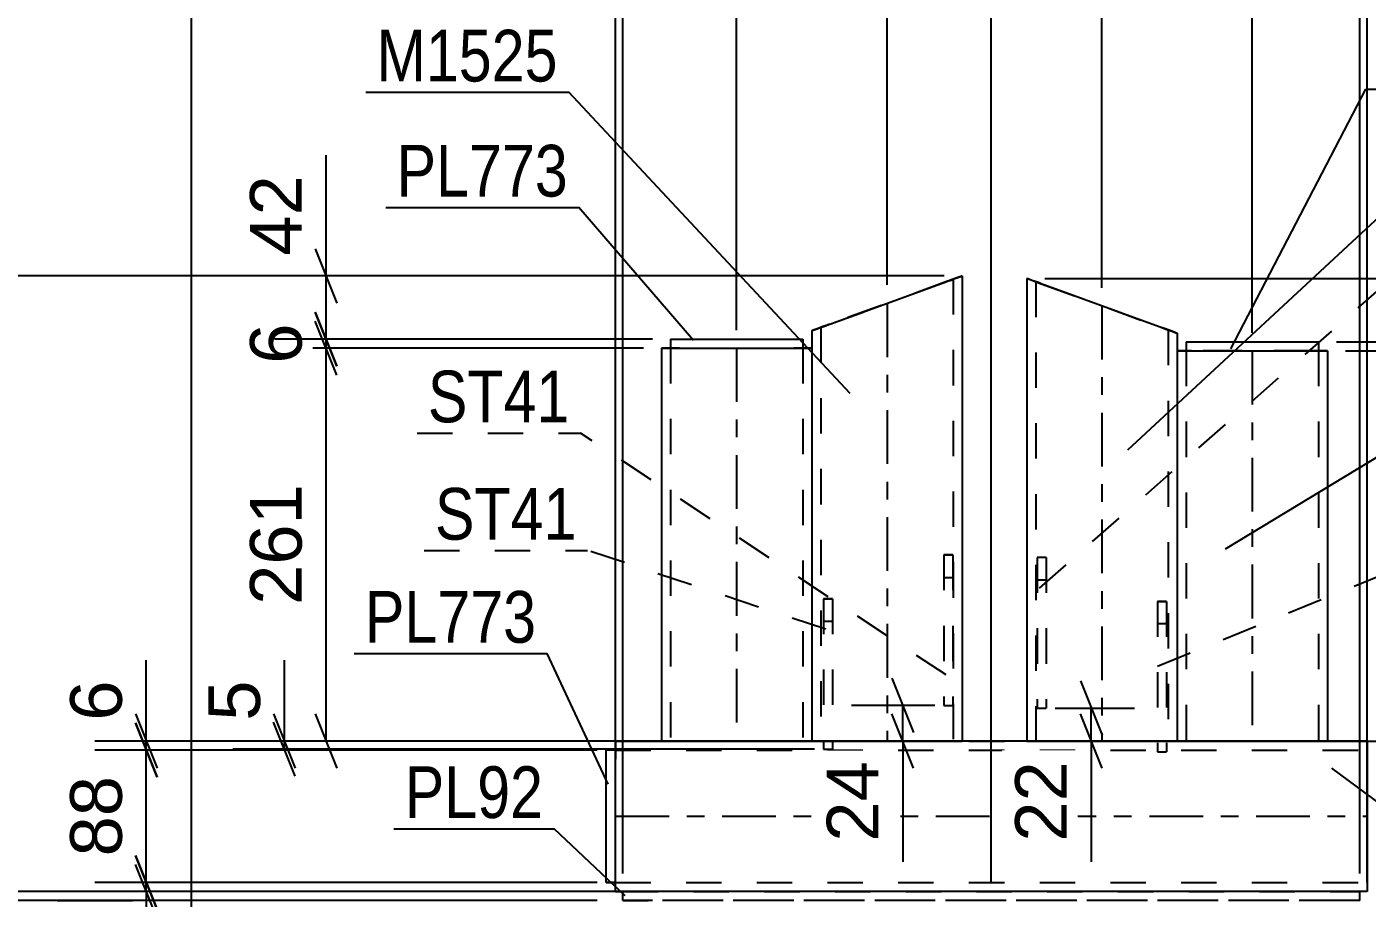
# Model space of a CAD drawing. Header units: millimetres. Extents: x -130 to 464, y -169 to 251.
# Drawn here: x 143.8 to 218.1, y 156.2 to 204.5 of the extents above; entities that cross this region are included whole.
import ezdxf

# ---------------------------------------------------------------- set-up
doc = ezdxf.new("R2010")
doc.units = ezdxf.units.MM
doc.linetypes.add('DXK_LINE_DOT2', pattern=[3.9198, 1.9599, -1.9599])
doc.linetypes.add('DXK_LINE_DOT3', pattern=[5.9187, 2.979, -0.9799, 0.9799, -0.9799])
doc.styles.add('Arial', font='ARIAL.TTF', dxfattribs={"height": 0.2})
doc.styles.add('Arial Narrow', font='ARIALN.TTF', dxfattribs={"height": 0.2})

# ---------------------------------------------------------------- blocks, each defined once
blk = doc.blocks.new('Part-284859513-1983 - 1774')
at = {"color": 7, "linetype": 'DXK_LINE_DOT2'}
for p, q in [((206.974, 172.665), (206.474, 172.665)), ((206.474, 172.665), (206.474, 172.664)), ((206.474, 172.665), (206.474, 164.332)), ((206.474, 172.664), (206.974, 172.664)), ((206.974, 172.664), (206.974, 172.665)), ((206.974, 172.665), (206.974, 164.332)), ((206.974, 171.415), (206.474, 171.415)), ((206.474, 164.332), (206.974, 164.332))]:
    blk.add_line(p, q, dxfattribs=at)
blk = doc.blocks.new('Part-284859513-2030 - 1774')
at = {"color": 2, "linetype": 'Continuous'}
for p, q in [((199.224, 190.552), (199.224, 164.93)), ((199.224, 190.552), (199.3, 190.525)), ((199.3, 190.525), (199.517, 190.446)), ((199.517, 190.446), (199.841, 190.328)), ((199.841, 190.328), (200.224, 190.188)), ((200.224, 190.188), (206.557, 187.881)), ((206.557, 187.881), (206.94, 187.741)), ((206.94, 187.741), (207.264, 187.623)), ((207.264, 187.623), (207.481, 187.544)), ((207.481, 187.544), (207.557, 187.516)), ((207.557, 187.516), (207.557, 164.93)), ((199.3, 164.93), (199.224, 164.93)), ((199.517, 164.93), (199.3, 164.93)), ((199.841, 164.93), (199.517, 164.93)), ((200.224, 164.93), (199.841, 164.93)), ((200.224, 164.93), (206.557, 164.93)), ((206.94, 164.93), (206.557, 164.93)), ((207.264, 164.93), (206.94, 164.93)), ((207.481, 164.93), (207.264, 164.93)), ((207.557, 164.93), (207.481, 164.93))]:
    blk.add_line(p, q, dxfattribs=at)
at = {"color": 7, "linetype": 'DXK_LINE_DOT2'}
for p, q in [((199.224, 190.551), (199.224, 190.552)), ((199.3, 190.523), (199.224, 190.551)), ((199.517, 190.444), (199.3, 190.523)), ((199.762, 190.355), (199.517, 190.444)), ((199.724, 190.369), (199.724, 190.37)), ((199.724, 190.37), (199.724, 164.929)), ((199.762, 190.356), (199.724, 190.37)), ((199.724, 190.369), (199.762, 190.355)), ((199.87, 190.317), (199.762, 190.356)), ((199.762, 190.355), (199.87, 190.316)), ((200.032, 190.256), (199.762, 190.355)), ((200.032, 190.258), (199.87, 190.317)), ((199.87, 190.316), (200.032, 190.257)), ((200.032, 190.258), (206.748, 187.811)), ((200.032, 190.257), (206.748, 187.81)), ((200.032, 190.256), (206.557, 187.879)), ((206.911, 187.751), (206.557, 187.879)), ((206.748, 187.811), (206.911, 187.752)), ((206.748, 187.81), (206.94, 187.74)), ((206.911, 187.752), (206.94, 187.741)), ((207.264, 187.622), (206.911, 187.751)), ((206.94, 187.741), (207.019, 187.712)), ((206.94, 187.74), (207.019, 187.711)), ((207.019, 187.712), (207.057, 187.698)), ((207.019, 187.711), (207.057, 187.697)), ((207.057, 187.697), (207.057, 187.698)), ((207.057, 187.698), (207.057, 164.929)), ((207.481, 187.543), (207.264, 187.622)), ((207.557, 187.515), (207.481, 187.543)), ((207.557, 187.515), (207.557, 187.516)), ((199.224, 164.93), (199.224, 164.929)), ((199.224, 164.929), (199.224, 164.93)), ((199.224, 164.929), (199.3, 164.929)), ((199.3, 164.929), (199.517, 164.929)), ((199.517, 164.929), (199.841, 164.929)), ((199.724, 164.93), (199.762, 164.93)), ((199.762, 164.929), (199.724, 164.929)), ((199.762, 164.93), (199.87, 164.93)), ((199.87, 164.929), (199.762, 164.929)), ((199.841, 164.929), (200.032, 164.929)), ((199.87, 164.93), (200.032, 164.93)), ((200.032, 164.929), (199.87, 164.929)), ((206.748, 164.93), (200.032, 164.93)), ((206.557, 164.929), (200.032, 164.929)), ((206.748, 164.929), (200.032, 164.929)), ((206.557, 164.929), (206.94, 164.929)), ((206.748, 164.93), (206.94, 164.93)), ((206.911, 164.929), (206.748, 164.929)), ((207.019, 164.929), (206.911, 164.929)), ((206.94, 164.93), (207.019, 164.93)), ((206.94, 164.929), (207.264, 164.929)), ((207.019, 164.93), (207.057, 164.93)), ((207.057, 164.929), (207.019, 164.929)), ((207.264, 164.929), (207.481, 164.929)), ((207.481, 164.929), (207.557, 164.929)), ((207.557, 164.93), (207.557, 164.929)), ((207.557, 164.929), (207.557, 164.93))]:
    blk.add_line(p, q, dxfattribs=at)
at = {"color": 7, "linetype": 'DXK_LINE_DOT3'}
blk.add_line((203.39, 189.034), (203.39, 164.929), dxfattribs=at)
blk = doc.blocks.new('Part-284859513-1938 - 1774')
at = {"color": 2, "linetype": 'Continuous'}
for p, q in [((207.557, 186.54), (207.557, 164.93)), ((207.557, 186.54), (207.633, 186.54)), ((207.633, 186.54), (207.85, 186.54)), ((207.85, 186.54), (208.174, 186.54)), ((208.174, 186.54), (208.557, 186.54)), ((208.557, 186.54), (214.89, 186.54)), ((214.89, 186.54), (215.273, 186.54)), ((215.273, 186.54), (215.597, 186.54)), ((215.597, 186.54), (215.814, 186.54)), ((215.814, 186.54), (215.89, 186.54)), ((215.89, 186.54), (215.89, 164.93)), ((207.633, 164.93), (207.557, 164.93)), ((207.85, 164.93), (207.633, 164.93)), ((208.174, 164.93), (207.85, 164.93)), ((208.557, 164.93), (208.174, 164.93)), ((208.557, 164.93), (214.89, 164.93)), ((215.273, 164.93), (214.89, 164.93)), ((215.597, 164.93), (215.273, 164.93)), ((215.814, 164.93), (215.597, 164.93)), ((215.89, 164.93), (215.814, 164.93))]:
    blk.add_line(p, q, dxfattribs=at)
at = {"color": 7, "linetype": 'DXK_LINE_DOT2'}
for p, q in [((207.557, 186.539), (207.557, 186.54)), ((207.633, 186.539), (207.557, 186.539)), ((207.85, 186.539), (207.633, 186.539)), ((208.095, 186.538), (207.85, 186.539)), ((208.057, 186.539), (208.057, 186.54)), ((208.057, 186.54), (208.057, 164.929)), ((208.095, 186.54), (208.057, 186.54)), ((208.057, 186.539), (208.095, 186.539)), ((208.203, 186.54), (208.095, 186.54)), ((208.095, 186.539), (208.203, 186.539)), ((208.366, 186.538), (208.095, 186.538)), ((208.366, 186.54), (208.203, 186.54)), ((208.203, 186.539), (208.366, 186.539)), ((215.082, 186.54), (208.366, 186.54)), ((215.082, 186.539), (208.366, 186.539)), ((214.89, 186.538), (208.366, 186.538)), ((215.244, 186.538), (214.89, 186.538)), ((215.244, 186.54), (215.082, 186.54)), ((215.082, 186.539), (215.273, 186.539)), ((215.352, 186.54), (215.244, 186.54)), ((215.597, 186.539), (215.244, 186.538)), ((215.273, 186.539), (215.352, 186.539)), ((215.39, 186.54), (215.352, 186.54)), ((215.352, 186.539), (215.39, 186.539)), ((215.39, 186.539), (215.39, 186.54)), ((215.39, 186.54), (215.39, 164.929)), ((215.814, 186.539), (215.597, 186.539)), ((215.89, 186.539), (215.814, 186.539)), ((215.89, 186.539), (215.89, 186.54)), ((207.557, 164.93), (207.557, 164.929)), ((207.557, 164.929), (207.557, 164.93)), ((207.557, 164.929), (207.633, 164.929)), ((207.633, 164.929), (207.85, 164.929)), ((207.85, 164.929), (208.174, 164.929)), ((208.057, 164.93), (208.095, 164.93)), ((208.095, 164.929), (208.057, 164.929)), ((208.095, 164.93), (208.203, 164.93)), ((208.203, 164.929), (208.095, 164.929)), ((208.174, 164.929), (208.366, 164.929)), ((208.203, 164.93), (208.366, 164.93)), ((208.366, 164.929), (208.203, 164.929)), ((215.082, 164.93), (208.366, 164.93)), ((214.89, 164.929), (208.366, 164.929)), ((215.082, 164.929), (208.366, 164.929)), ((214.89, 164.929), (215.273, 164.929)), ((215.082, 164.93), (215.273, 164.93)), ((215.244, 164.929), (215.082, 164.929)), ((215.352, 164.929), (215.244, 164.929)), ((215.273, 164.93), (215.352, 164.93)), ((215.273, 164.929), (215.597, 164.929)), ((215.352, 164.93), (215.39, 164.93)), ((215.39, 164.929), (215.352, 164.929)), ((215.597, 164.929), (215.814, 164.929)), ((215.814, 164.929), (215.89, 164.929)), ((215.89, 164.93), (215.89, 164.929)), ((215.89, 164.929), (215.89, 164.93))]:
    blk.add_line(p, q, dxfattribs=at)
at = {"color": 7, "linetype": 'DXK_LINE_DOT3'}
blk.add_line((211.724, 186.539), (211.724, 164.929), dxfattribs=at)
blk = doc.blocks.new('Part-284859513-1885 - 1774')
at = {"color": 2, "linetype": 'Continuous'}
for p, q in [((217.678, 156.599), (176.845, 156.599)), ((176.845, 156.099), (176.845, 156.599)), ((176.845, 156.099), (178.242, 156.099)), ((217.678, 156.099), (216.281, 156.099)), ((217.678, 156.099), (217.678, 156.599))]:
    blk.add_line(p, q, dxfattribs=at)
at = {"color": 7, "linetype": 'DXK_LINE_DOT2'}
for p, q in [((176.845, 156.592), (217.678, 156.592)), ((176.845, 156.092), (176.845, 156.099)), ((176.845, 156.092), (176.845, 156.099)), ((217.678, 156.092), (176.845, 156.092)), ((216.281, 156.099), (178.242, 156.099)), ((217.678, 156.092), (217.678, 156.099)), ((217.678, 156.099), (217.678, 156.092))]:
    blk.add_line(p, q, dxfattribs=at)
blk = doc.blocks.new('Part-284859513-1973 - 1774')
at = {"color": 2, "linetype": 'Continuous'}
for p, q in [((176.428, 164.93), (176.428, 163.93)), ((176.428, 164.93), (178.984, 164.93)), ((199.224, 164.93), (195.651, 164.93)), ((218.095, 164.93), (215.89, 164.93)), ((218.095, 164.93), (218.095, 164.854)), ((218.095, 164.854), (218.095, 156.597)), ((176.428, 156.673), (176.428, 163.93)), ((176.428, 156.597), (176.428, 156.673)), ((176.428, 156.597), (176.845, 156.597)), ((176.428, 156.595), (176.845, 156.595)), ((218.095, 156.597), (217.678, 156.597)), ((218.095, 156.595), (217.678, 156.595))]:
    blk.add_line(p, q, dxfattribs=at)
at = {"color": 7, "linetype": 'DXK_LINE_DOT2'}
for p, q in [((176.428, 164.929), (176.428, 164.93)), ((176.428, 164.929), (218.095, 164.929)), ((178.984, 164.93), (195.651, 164.93)), ((215.89, 164.93), (199.224, 164.93)), ((218.095, 164.929), (218.095, 164.93)), ((176.428, 164.429), (176.428, 164.43)), ((176.428, 164.43), (218.095, 164.43)), ((176.428, 164.43), (176.428, 164.392)), ((176.428, 164.429), (218.095, 164.429)), ((176.428, 164.392), (176.428, 164.121)), ((218.095, 164.429), (218.095, 164.43)), ((218.095, 164.391), (218.095, 164.429)), ((176.428, 157.595), (176.428, 157.597)), ((176.428, 157.597), (176.428, 157.597)), ((176.428, 157.597), (176.428, 157.595)), ((218.095, 157.597), (218.095, 157.595)), ((218.095, 157.597), (218.095, 157.597)), ((218.095, 157.597), (218.095, 157.595)), ((176.428, 157.095), (176.428, 157.097)), ((176.428, 157.097), (218.095, 157.097)), ((176.428, 157.095), (218.095, 157.095)), ((218.095, 157.095), (218.095, 157.097)), ((176.428, 156.595), (176.428, 156.597)), ((176.428, 156.597), (176.428, 156.595)), ((217.678, 156.597), (176.845, 156.597)), ((217.678, 156.595), (176.845, 156.595)), ((218.095, 156.595), (218.095, 156.597)), ((218.095, 156.597), (218.095, 156.595))]:
    blk.add_line(p, q, dxfattribs=at)
at = {"color": 7, "linetype": 'DXK_LINE_DOT3'}
blk.add_line((176.428, 160.763), (218.095, 160.763), dxfattribs=at)
blk = doc.blocks.new('Part-284859513-1974 - 1774')
at = {"color": 7, "linetype": 'DXK_LINE_DOT2'}
for p, q in [((188.467, 172.81), (187.967, 172.81)), ((187.967, 172.81), (187.967, 172.809)), ((187.967, 172.81), (187.967, 164.477)), ((187.967, 172.809), (188.467, 172.809)), ((188.467, 172.809), (188.467, 172.81)), ((188.467, 172.81), (188.467, 164.477)), ((187.967, 171.56), (188.467, 171.56)), ((187.967, 164.477), (188.467, 164.477))]:
    blk.add_line(p, q, dxfattribs=at)
blk = doc.blocks.new('Part-284859513-1993 - 1774')
at = {"color": 2, "linetype": 'Continuous'}
for p, q in [((208.057, 187.04), (208.057, 186.54)), ((208.057, 187.04), (215.39, 187.04)), ((215.39, 187.04), (215.39, 186.54))]:
    blk.add_line(p, q, dxfattribs=at)
at = {"color": 7, "linetype": 'DXK_LINE_DOT2'}
for p, q in [((208.057, 187.039), (215.39, 187.039)), ((208.057, 186.54), (208.057, 186.539)), ((208.057, 186.539), (208.057, 186.54)), ((208.057, 186.54), (215.39, 186.54)), ((208.057, 186.539), (215.39, 186.539)), ((215.39, 186.539), (215.39, 186.54)), ((215.39, 186.54), (215.39, 186.539))]:
    blk.add_line(p, q, dxfattribs=at)
blk = doc.blocks.new('Part-284859513-1994 - 1774')
at = {"color": 2, "linetype": 'Continuous'}
for p, q in [((178.984, 186.689), (179.06, 186.69)), ((178.984, 186.689), (178.984, 164.93)), ((179.06, 186.69), (179.277, 186.69)), ((179.277, 186.69), (179.602, 186.69)), ((179.602, 186.69), (179.984, 186.69)), ((179.984, 186.69), (186.318, 186.69)), ((186.318, 186.69), (186.7, 186.69)), ((186.7, 186.69), (187.025, 186.69)), ((187.025, 186.69), (187.242, 186.69)), ((187.242, 186.69), (187.318, 186.689)), ((187.318, 186.689), (187.318, 164.93)), ((179.06, 164.93), (178.984, 164.93)), ((179.277, 164.93), (179.06, 164.93)), ((179.602, 164.93), (179.277, 164.93)), ((179.984, 164.93), (179.602, 164.93)), ((179.984, 164.93), (186.318, 164.93)), ((186.7, 164.93), (186.318, 164.93)), ((187.025, 164.93), (186.7, 164.93)), ((187.242, 164.93), (187.025, 164.93)), ((187.318, 164.93), (187.242, 164.93))]:
    blk.add_line(p, q, dxfattribs=at)
at = {"color": 7, "linetype": 'DXK_LINE_DOT2'}
for p, q in [((178.984, 186.688), (178.984, 186.689)), ((179.06, 186.688), (178.984, 186.688)), ((179.277, 186.688), (179.06, 186.688)), ((179.522, 186.688), (179.277, 186.688)), ((179.522, 186.69), (179.484, 186.689)), ((179.484, 186.688), (179.484, 186.689)), ((179.484, 186.689), (179.484, 164.929)), ((179.484, 186.688), (179.522, 186.688)), ((179.631, 186.69), (179.522, 186.69)), ((179.522, 186.688), (179.602, 186.688)), ((179.984, 186.688), (179.522, 186.688)), ((179.602, 186.688), (179.631, 186.688)), ((179.793, 186.69), (179.631, 186.69)), ((179.631, 186.688), (179.793, 186.688)), ((179.793, 186.69), (186.509, 186.69)), ((179.793, 186.688), (186.509, 186.688)), ((179.984, 186.688), (186.318, 186.688)), ((186.7, 186.688), (186.318, 186.688)), ((186.671, 186.69), (186.509, 186.69)), ((186.509, 186.688), (186.7, 186.688)), ((186.78, 186.69), (186.671, 186.69)), ((186.7, 186.688), (186.78, 186.688)), ((187.025, 186.688), (186.7, 186.688)), ((186.818, 186.689), (186.78, 186.69)), ((186.78, 186.688), (186.818, 186.688)), ((186.818, 186.688), (186.818, 186.689)), ((186.818, 186.689), (186.818, 164.929)), ((187.242, 186.688), (187.025, 186.688)), ((187.318, 186.688), (187.242, 186.688)), ((187.318, 186.688), (187.318, 186.689)), ((178.984, 164.93), (178.984, 164.929)), ((178.984, 164.929), (178.984, 164.93)), ((178.984, 164.929), (179.06, 164.929)), ((179.06, 164.929), (179.277, 164.929)), ((179.277, 164.929), (179.602, 164.929)), ((179.484, 164.93), (179.522, 164.93)), ((179.522, 164.929), (179.484, 164.929)), ((179.522, 164.93), (179.602, 164.93)), ((179.631, 164.929), (179.522, 164.929)), ((179.602, 164.93), (179.631, 164.93)), ((179.602, 164.929), (179.793, 164.929)), ((179.631, 164.93), (179.793, 164.93)), ((179.793, 164.929), (179.631, 164.929)), ((179.793, 164.93), (186.509, 164.93)), ((179.793, 164.929), (186.318, 164.929)), ((179.793, 164.929), (186.509, 164.929)), ((186.318, 164.929), (186.7, 164.929)), ((186.509, 164.93), (186.7, 164.93)), ((186.671, 164.929), (186.509, 164.929)), ((186.78, 164.929), (186.671, 164.929)), ((186.7, 164.93), (186.78, 164.93)), ((186.7, 164.929), (187.025, 164.929)), ((186.78, 164.93), (186.818, 164.93)), ((186.818, 164.929), (186.78, 164.929)), ((187.025, 164.929), (187.242, 164.929)), ((187.242, 164.929), (187.318, 164.929)), ((187.318, 164.93), (187.318, 164.929)), ((187.318, 164.929), (187.318, 164.93))]:
    blk.add_line(p, q, dxfattribs=at)
at = {"color": 7, "linetype": 'DXK_LINE_DOT3'}
blk.add_line((183.151, 186.689), (183.151, 164.929), dxfattribs=at)
blk = doc.blocks.new('Part-284859513-2009 - 1774')
at = {"color": 7, "linetype": 'DXK_LINE_DOT2'}
for p, q in [((194.842, 190.395), (188.126, 187.951)), ((194.842, 190.394), (188.126, 187.95)), ((188.318, 188.019), (194.651, 190.324)), ((195.005, 190.453), (194.651, 190.324)), ((194.842, 190.394), (195.034, 190.464)), ((194.842, 190.395), (195.005, 190.454)), ((195.358, 190.582), (195.005, 190.453)), ((195.005, 190.454), (195.034, 190.465)), ((195.034, 190.465), (195.113, 190.494)), ((195.034, 190.464), (195.113, 190.492)), ((195.113, 190.494), (195.151, 190.508)), ((195.113, 190.492), (195.151, 190.506)), ((195.151, 190.506), (195.151, 190.508)), ((195.151, 190.508), (195.151, 164.929)), ((195.575, 190.661), (195.358, 190.582)), ((195.651, 190.688), (195.575, 190.661)), ((195.651, 190.688), (195.651, 190.69)), ((188.318, 188.019), (187.856, 187.851)), ((188.126, 187.951), (187.935, 187.881)), ((187.964, 187.891), (188.126, 187.95)), ((187.394, 187.683), (187.318, 187.655)), ((187.318, 187.655), (187.318, 187.656)), ((187.611, 187.762), (187.394, 187.683)), ((187.856, 187.851), (187.611, 187.762)), ((187.856, 187.852), (187.818, 187.838)), ((187.818, 187.837), (187.856, 187.851)), ((187.818, 187.837), (187.818, 187.838)), ((187.818, 187.838), (187.818, 164.929)), ((187.856, 187.851), (187.964, 187.891)), ((187.935, 187.881), (187.856, 187.852)), ((187.318, 164.93), (187.318, 164.929)), ((187.318, 164.929), (187.318, 164.93)), ((187.318, 164.929), (187.394, 164.929)), ((187.394, 164.929), (187.611, 164.929)), ((187.611, 164.929), (187.935, 164.929)), ((187.818, 164.93), (187.856, 164.93)), ((187.856, 164.929), (187.818, 164.929)), ((187.856, 164.93), (187.935, 164.93)), ((187.964, 164.929), (187.856, 164.929)), ((187.935, 164.93), (187.964, 164.93)), ((187.935, 164.929), (188.126, 164.929)), ((187.964, 164.93), (188.126, 164.93)), ((188.126, 164.929), (187.964, 164.929)), ((188.126, 164.93), (194.842, 164.93)), ((188.126, 164.929), (194.651, 164.929)), ((188.126, 164.929), (194.842, 164.929)), ((194.651, 164.929), (195.034, 164.929)), ((194.842, 164.93), (195.034, 164.93)), ((195.005, 164.929), (194.842, 164.929)), ((195.113, 164.929), (195.005, 164.929)), ((195.034, 164.93), (195.113, 164.93)), ((195.034, 164.929), (195.358, 164.929)), ((195.113, 164.93), (195.151, 164.93)), ((195.151, 164.929), (195.113, 164.929)), ((195.358, 164.929), (195.575, 164.929)), ((195.575, 164.929), (195.651, 164.929)), ((195.651, 164.93), (195.651, 164.929)), ((195.651, 164.929), (195.651, 164.93))]:
    blk.add_line(p, q, dxfattribs=at)
at = {"color": 2, "linetype": 'Continuous'}
for p, q in [((188.318, 188.021), (194.651, 190.326)), ((194.651, 190.326), (195.034, 190.465)), ((195.034, 190.465), (195.358, 190.583)), ((195.358, 190.583), (195.575, 190.662)), ((195.575, 190.662), (195.651, 190.69)), ((195.651, 190.69), (195.651, 164.93)), ((187.935, 187.881), (188.318, 188.021)), ((187.318, 187.656), (187.394, 187.684)), ((187.318, 187.656), (187.318, 164.93)), ((187.394, 187.684), (187.611, 187.763)), ((187.611, 187.763), (187.935, 187.881)), ((187.394, 164.93), (187.318, 164.93)), ((187.611, 164.93), (187.394, 164.93)), ((187.935, 164.93), (187.611, 164.93)), ((188.318, 164.93), (187.935, 164.93)), ((188.318, 164.93), (194.651, 164.93)), ((195.034, 164.93), (194.651, 164.93)), ((195.358, 164.93), (195.034, 164.93)), ((195.575, 164.93), (195.358, 164.93)), ((195.651, 164.93), (195.575, 164.93))]:
    blk.add_line(p, q, dxfattribs=at)
at = {"color": 7, "linetype": 'DXK_LINE_DOT3'}
blk.add_line((191.484, 189.172), (191.484, 164.929), dxfattribs=at)
blk = doc.blocks.new('Part-284859513-1982 - 1774')
at = {"color": 7, "linetype": 'DXK_LINE_DOT2'}
for p, q in [((200.307, 175.091), (199.807, 175.091)), ((199.807, 175.091), (199.807, 175.09)), ((199.807, 175.091), (199.807, 166.758)), ((200.307, 175.09), (199.807, 175.09)), ((200.307, 175.09), (200.307, 175.091)), ((200.307, 175.091), (200.307, 166.758)), ((200.307, 173.842), (199.807, 173.842)), ((199.807, 166.758), (200.307, 166.758))]:
    blk.add_line(p, q, dxfattribs=at)
blk = doc.blocks.new('Part-284859513-1953 - 1774')
at = {"color": 2, "linetype": 'Continuous'}
for p, q in [((176.428, 164.43), (175.928, 164.43)), ((175.928, 157.097), (175.928, 164.43)), ((176.428, 157.097), (175.928, 157.097)), ((175.928, 157.095), (176.428, 157.095))]:
    blk.add_line(p, q, dxfattribs=at)
at = {"color": 7, "linetype": 'DXK_LINE_DOT2'}
for p, q in [((176.428, 164.429), (175.928, 164.429)), ((176.428, 157.095), (176.428, 164.43)), ((175.928, 157.097), (175.928, 157.095)), ((175.928, 157.095), (175.928, 157.097)), ((176.428, 157.095), (176.428, 157.097))]:
    blk.add_line(p, q, dxfattribs=at)
blk = doc.blocks.new('Part-284859513-1975 - 1774')
at = {"color": 7, "linetype": 'DXK_LINE_DOT2'}
for p, q in [((195.133, 175.236), (194.633, 175.236)), ((194.633, 175.236), (194.633, 175.235)), ((194.633, 175.236), (194.633, 166.904)), ((194.633, 175.235), (195.133, 175.235)), ((195.133, 175.235), (195.133, 175.236)), ((195.133, 175.236), (195.133, 166.904)), ((194.633, 173.987), (195.133, 173.987)), ((194.633, 166.904), (195.133, 166.904))]:
    blk.add_line(p, q, dxfattribs=at)
blk = doc.blocks.new('Part-284859513-1988 - 1774')
at = {"color": 2, "linetype": 'Continuous'}
for p, q in [((179.484, 187.19), (179.484, 186.69)), ((179.484, 187.19), (186.818, 187.19)), ((186.818, 187.19), (186.818, 186.69))]:
    blk.add_line(p, q, dxfattribs=at)
at = {"color": 7, "linetype": 'DXK_LINE_DOT2'}
for p, q in [((179.484, 187.188), (186.818, 187.188)), ((179.484, 186.69), (179.484, 186.688)), ((179.484, 186.688), (179.484, 186.69)), ((179.484, 186.69), (186.818, 186.69)), ((179.484, 186.688), (186.818, 186.688)), ((186.818, 186.688), (186.818, 186.69)), ((186.818, 186.69), (186.818, 186.688))]:
    blk.add_line(p, q, dxfattribs=at)
blk = doc.blocks.new('StraightDimension-284859513-2216 - 1774')
at = {"color": 7, "linetype": 'Continuous'}
for p, q in [((191.759, 168.404), (192.959, 165.404)), ((194.133, 166.904), (189.509, 166.904)), ((192.959, 163.429), (191.759, 166.429)), ((192.359, 164.929), (192.359, 166.904)), ((194.651, 164.929), (189.509, 164.929)), ((192.359, 164.929), (192.359, 158.231)), ((192.359, 164.929), (192.359, 158.231))]:
    blk.add_line(p, q, dxfattribs=at)
at = {"color": 0}
blk.add_wipeout([(191.609, 164.404), (187.409, 164.403), (187.409, 158.756), (191.609, 158.756)], dxfattribs=at)
at = {"color": 3, "style": 'Arial'}
blk.add_text('24', height=2.8652, rotation=90.00021, dxfattribs=at).set_placement((191.009, 159.356))
blk = doc.blocks.new('StraightDimension-284859513-2527 - 1774')
at = {"color": 7, "linetype": 'Continuous'}
for p, q in [((176.845, 157.599), (176.845, 222.44)), ((217.678, 157.599), (217.678, 222.44)), ((178.345, 220.19), (175.345, 218.99)), ((216.178, 218.99), (219.178, 220.19)), ((176.845, 219.59), (217.678, 219.59))]:
    blk.add_line(p, q, dxfattribs=at)
at = {"color": 0}
blk.add_wipeout([(200.603, 220.34), (200.603, 224.54), (193.919, 224.54), (193.919, 220.34)], dxfattribs=at)
at = {"color": 3, "style": 'Arial Narrow'}
blk.add_text('490', height=2.8633, dxfattribs=at).set_placement((194.519, 220.94))
blk = doc.blocks.new('StraightDimension-284859513-2193 - 1774')
at = {"color": 7, "linetype": 'Continuous'}
for p, q in [((158.086, 164.929), (158.086, 169.403)), ((158.086, 164.929), (158.086, 169.403)), ((157.486, 166.429), (158.686, 163.429)), ((158.686, 162.977), (157.486, 165.977)), ((187.467, 164.929), (155.236, 164.929)), ((158.086, 164.477), (158.086, 164.929)), ((187.467, 164.477), (155.236, 164.477))]:
    blk.add_line(p, q, dxfattribs=at)
at = {"color": 0}
blk.add_wipeout([(157.336, 168.878), (153.136, 168.878), (153.136, 165.454), (157.336, 165.454)], dxfattribs=at)
at = {"color": 3, "style": 'Arial'}
blk.add_text('5', height=2.865, rotation=90.00021, dxfattribs=at).set_placement((156.736, 166.054))
blk = doc.blocks.new('StraightDimension-284859513-2112 - 1774')
at = {"color": 7, "linetype": 'Continuous'}
blk.add_line((217.095, 156.596), (104.867, 156.596), dxfattribs=at)
blk = doc.blocks.new('StraightDimension-284859513-2117 - 1774')
at = {"color": 7, "linetype": 'Continuous'}
for p, q in [((194.651, 190.69), (104.867, 190.69)), ((217.095, 156.596), (104.867, 156.596))]:
    blk.add_line(p, q, dxfattribs=at)
blk = doc.blocks.new('StraightDimension-284859513-2135 - 1774')
at = {"color": 7, "linetype": 'Continuous'}
for p, q in [((150.428, 164.93), (150.428, 169.404)), ((150.428, 164.93), (150.428, 169.404)), ((149.828, 166.43), (151.028, 163.43)), ((151.028, 162.929), (149.828, 165.929)), ((217.095, 164.93), (147.578, 164.93)), ((150.428, 164.429), (150.428, 164.93)), ((175.428, 164.429), (147.578, 164.429))]:
    blk.add_line(p, q, dxfattribs=at)
at = {"color": 0}
blk.add_wipeout([(149.678, 168.879), (145.478, 168.879), (145.478, 165.455), (149.678, 165.455)], dxfattribs=at)
at = {"color": 3, "style": 'Arial'}
blk.add_text('6', height=2.865, rotation=90.00021, dxfattribs=at).set_placement((149.078, 166.055))
blk = doc.blocks.new('StraightDimension-284859513-2141 - 1774')
at = {"color": 7, "linetype": 'Continuous'}
for p, q in [((149.828, 165.929), (151.028, 162.929)), ((175.428, 164.429), (147.578, 164.429)), ((150.428, 157.096), (150.428, 164.429)), ((151.028, 155.596), (149.828, 158.596)), ((175.428, 157.096), (147.578, 157.096))]:
    blk.add_line(p, q, dxfattribs=at)
at = {"color": 0}
blk.add_wipeout([(149.678, 163.586), (145.478, 163.586), (145.478, 157.939), (149.678, 157.939)], dxfattribs=at)
at = {"color": 3, "style": 'Arial'}
blk.add_text('88', height=2.8652, rotation=90.00021, dxfattribs=at).set_placement((149.078, 158.539))
blk = doc.blocks.new('StraightDimension-284859513-2145 - 1774')
at = {"color": 7, "linetype": 'Continuous'}
for p, q in [((149.828, 158.596), (151.028, 155.596)), ((151.028, 155.096), (149.828, 158.096)), ((175.428, 157.096), (147.578, 157.096)), ((150.428, 156.596), (150.428, 157.096)), ((217.095, 156.596), (147.578, 156.596)), ((150.428, 156.596), (150.428, 152.122)), ((150.428, 156.596), (150.428, 152.122))]:
    blk.add_line(p, q, dxfattribs=at)
at = {"color": 0}
blk.add_wipeout([(149.678, 156.071), (145.478, 156.071), (145.478, 152.647), (149.678, 152.647)], dxfattribs=at)
at = {"color": 3, "style": 'Arial'}
blk.add_text('6', height=2.865, rotation=90.00021, dxfattribs=at).set_placement((149.078, 153.247))
blk = doc.blocks.new('StraightDimension-284859513-2150 - 1774')
at = {"color": 7, "linetype": 'Continuous'}
for p, q in [((191.484, 190.189), (191.484, 208.489)), ((197.261, 157.099), (197.261, 208.489)), ((189.984, 205.039), (192.984, 206.239)), ((198.761, 206.239), (195.761, 205.039)), ((191.484, 205.639), (197.261, 205.639))]:
    blk.add_line(p, q, dxfattribs=at)
at = {"color": 0}
blk.add_wipeout([(197.196, 206.389), (197.196, 210.589), (191.549, 210.589), (191.549, 206.389)], dxfattribs=at)
at = {"color": 3, "style": 'Arial'}
blk.add_text('69', height=2.8652, dxfattribs=at).set_placement((192.149, 206.989))
blk = doc.blocks.new('StraightDimension-284859513-2161 - 1774')
at = {"color": 7, "linetype": 'Continuous'}
for p, q in [((203.39, 190.039), (203.39, 208.489)), ((211.724, 187.539), (211.724, 208.489)), ((201.89, 205.039), (204.89, 206.239)), ((213.224, 206.239), (210.224, 205.039)), ((203.39, 205.639), (211.724, 205.639))]:
    blk.add_line(p, q, dxfattribs=at)
at = {"color": 0}
blk.add_wipeout([(211.492, 206.389), (211.492, 210.589), (203.622, 210.589), (203.622, 206.389)], dxfattribs=at)
at = {"color": 3, "style": 'Arial'}
blk.add_text('100', height=2.8652, dxfattribs=at).set_placement((204.222, 206.989))
blk = doc.blocks.new('StraightDimension-284859513-2167 - 1774')
at = {"color": 7, "linetype": 'Continuous'}
for p, q in [((183.151, 187.689), (183.151, 208.489)), ((191.484, 190.189), (191.484, 208.489)), ((181.651, 205.039), (184.651, 206.239)), ((192.984, 206.239), (189.984, 205.039)), ((183.151, 205.639), (191.484, 205.639))]:
    blk.add_line(p, q, dxfattribs=at)
at = {"color": 0}
blk.add_wipeout([(191.253, 206.389), (191.253, 210.589), (183.382, 210.589), (183.382, 206.389)], dxfattribs=at)
at = {"color": 3, "style": 'Arial'}
blk.add_text('100', height=2.8652, dxfattribs=at).set_placement((183.982, 206.989))
blk = doc.blocks.new('StraightDimension-284859513-2173 - 1774')
at = {"color": 7, "linetype": 'Continuous'}
for p, q in [((197.261, 157.099), (197.261, 208.489)), ((203.39, 190.039), (203.39, 208.489)), ((195.761, 205.039), (198.761, 206.239)), ((204.89, 206.239), (201.89, 205.039)), ((197.261, 205.639), (203.39, 205.639))]:
    blk.add_line(p, q, dxfattribs=at)
at = {"color": 0}
blk.add_wipeout([(203.149, 206.389), (203.149, 210.589), (197.502, 210.589), (197.502, 206.389)], dxfattribs=at)
at = {"color": 3, "style": 'Arial'}
blk.add_text('74', height=2.8652, dxfattribs=at).set_placement((198.102, 206.989))
blk = doc.blocks.new('StraightDimension-284859513-2185 - 1774')
at = {"color": 7, "linetype": 'Continuous'}
for p, q in [((202.199, 168.258), (203.399, 165.258)), ((200.807, 166.758), (205.199, 166.758)), ((203.399, 163.43), (202.199, 166.43)), ((202.799, 164.93), (202.799, 166.758)), ((199.782, 164.93), (205.199, 164.93)), ((202.799, 164.93), (202.799, 158.233)), ((202.799, 164.93), (202.799, 158.233))]:
    blk.add_line(p, q, dxfattribs=at)
at = {"color": 0}
blk.add_wipeout([(202.049, 164.405), (197.849, 164.405), (197.849, 158.758), (202.049, 158.758)], dxfattribs=at)
at = {"color": 3, "style": 'Arial'}
blk.add_text('22', height=2.8652, rotation=90.00021, dxfattribs=at).set_placement((201.449, 159.358))
blk = doc.blocks.new('StraightDimension-284859513-2226 - 1774')
at = {"color": 7, "linetype": 'Continuous'}
for p, q in [((160.996, 185.19), (159.796, 188.19)), ((177.984, 186.69), (157.546, 186.69)), ((160.396, 164.929), (160.396, 186.69)), ((159.796, 166.429), (160.996, 163.429)), ((177.984, 164.929), (157.546, 164.929))]:
    blk.add_line(p, q, dxfattribs=at)
at = {"color": 0}
blk.add_wipeout([(159.646, 179.745), (155.446, 179.745), (155.446, 171.874), (159.646, 171.874)], dxfattribs=at)
at = {"color": 3, "style": 'Arial'}
blk.add_text('261', height=2.8652, rotation=90.00021, dxfattribs=at).set_placement((159.046, 172.474))
blk = doc.blocks.new('StraightDimension-284859513-2242 - 1774')
at = {"color": 7, "linetype": 'Continuous'}
for p, q in [((159.796, 188.69), (160.996, 185.69)), ((160.996, 185.19), (159.796, 188.19)), ((178.484, 187.19), (157.546, 187.19)), ((177.984, 186.69), (157.546, 186.69)), ((160.396, 186.69), (160.396, 187.19))]:
    blk.add_line(p, q, dxfattribs=at)
at = {"color": 0}
blk.add_wipeout([(159.646, 188.651), (155.446, 188.651), (155.446, 185.228), (159.646, 185.228)], dxfattribs=at)
at = {"color": 3, "style": 'Arial'}
blk.add_text('6', height=2.865, rotation=90.00021, dxfattribs=at).set_placement((159.046, 185.828))
blk = doc.blocks.new('StraightDimension-284859513-2255 - 1774')
at = {"color": 7, "linetype": 'Continuous'}
for p, q in [((160.396, 190.69), (160.396, 197.387)), ((160.396, 190.69), (160.396, 197.387)), ((159.796, 192.19), (160.996, 189.19)), ((194.651, 190.69), (157.546, 190.69)), ((160.396, 187.19), (160.396, 190.69)), ((160.996, 185.69), (159.796, 188.69)), ((178.484, 187.19), (157.546, 187.19))]:
    blk.add_line(p, q, dxfattribs=at)
at = {"color": 0}
blk.add_wipeout([(159.646, 196.862), (155.446, 196.862), (155.446, 191.215), (159.646, 191.215)], dxfattribs=at)
at = {"color": 3, "style": 'Arial'}
blk.add_text('42', height=2.8652, rotation=90.00021, dxfattribs=at).set_placement((159.046, 191.815))
blk = doc.blocks.new('StraightDimension-284859513-2269 - 1774')
at = {"color": 7, "linetype": 'Continuous'}
for p, q in [((248.12, 190.551), (248.12, 197.248)), ((248.12, 190.551), (248.12, 197.248)), ((247.52, 192.051), (248.72, 189.051)), ((200.224, 190.551), (250.52, 190.551)), ((248.12, 187.04), (248.12, 190.551)), ((248.72, 185.54), (247.52, 188.54)), ((216.39, 187.04), (250.52, 187.04))]:
    blk.add_line(p, q, dxfattribs=at)
at = {"color": 0}
blk.add_wipeout([(247.37, 196.723), (243.17, 196.723), (243.17, 191.076), (247.37, 191.076)], dxfattribs=at)
at = {"color": 3, "style": 'Arial'}
blk.add_text('42', height=2.8652, rotation=90.00021, dxfattribs=at).set_placement((246.77, 191.676))
blk = doc.blocks.new('StraightDimension-284859513-2282 - 1774')
at = {"color": 7, "linetype": 'Continuous'}
for p, q in [((247.52, 188.54), (248.72, 185.54)), ((248.72, 185.038), (247.52, 188.038)), ((216.39, 187.04), (250.52, 187.04)), ((216.89, 186.538), (250.52, 186.538)), ((248.12, 186.538), (248.12, 187.04))]:
    blk.add_line(p, q, dxfattribs=at)
at = {"color": 0}
blk.add_wipeout([(247.37, 188.501), (243.17, 188.501), (243.17, 185.077), (247.37, 185.077)], dxfattribs=at)
at = {"color": 3, "style": 'Arial'}
blk.add_text('6', height=2.865, rotation=90.00021, dxfattribs=at).set_placement((246.77, 185.677))
blk = doc.blocks.new('StraightDimension-284859513-2295 - 1774')
at = {"color": 7, "linetype": 'Continuous'}
for p, q in [((248.72, 185.038), (247.52, 188.038)), ((216.89, 186.538), (250.52, 186.538)), ((248.12, 164.929), (248.12, 186.538)), ((247.52, 166.429), (248.72, 163.429)), ((216.89, 164.929), (250.52, 164.929))]:
    blk.add_line(p, q, dxfattribs=at)
at = {"color": 0}
blk.add_wipeout([(247.37, 179.669), (243.17, 179.669), (243.17, 171.798), (247.37, 171.798)], dxfattribs=at)
at = {"color": 3, "style": 'Arial'}
blk.add_text('259', height=2.8652, rotation=90.00021, dxfattribs=at).set_placement((246.77, 172.398))
blk = doc.blocks.new('StraightDimension-284859513-2377 - 1774')
at = {"color": 7, "linetype": 'Continuous'}
for p, q in [((152.936, 141.548), (152.936, 235.246)), ((176.428, 157.091), (176.428, 235.246))]:
    blk.add_line(p, q, dxfattribs=at)
blk = doc.blocks.new('StraightDimension-284859513-2387 - 1774')
at = {"color": 7, "linetype": 'Continuous'}
for p, q in [((176.428, 157.091), (176.428, 235.246)), ((218.095, 157.091), (218.095, 235.246)), ((177.928, 232.996), (174.928, 231.796)), ((216.595, 231.796), (219.595, 232.996)), ((176.428, 232.396), (218.095, 232.396))]:
    blk.add_line(p, q, dxfattribs=at)
at = {"color": 0}
blk.add_wipeout([(200.603, 233.146), (200.603, 237.346), (193.919, 237.346), (193.919, 233.146)], dxfattribs=at)
at = {"color": 3, "style": 'Arial Narrow'}
blk.add_text('500', height=2.8633, dxfattribs=at).set_placement((194.519, 233.746))
blk = doc.blocks.new('StraightDimension-284859513-2397 - 1774')
at = {"color": 7, "linetype": 'Continuous'}
blk.add_line((218.095, 157.091), (218.095, 235.246), dxfattribs=at)
blk = doc.blocks.new('StraightDimension-284859513-2521 - 1774')
at = {"color": 7, "linetype": 'Continuous'}
for p, q in [((176.428, 157.095), (176.428, 222.44)), ((176.845, 157.599), (176.845, 222.44)), ((174.928, 218.99), (177.928, 220.19)), ((178.345, 220.19), (175.345, 218.99)), ((176.428, 219.59), (172.35, 219.59)), ((176.428, 219.59), (172.35, 219.59)), ((176.428, 219.59), (176.845, 219.59))]:
    blk.add_line(p, q, dxfattribs=at)
at = {"color": 0}
blk.add_wipeout([(175.903, 220.34), (175.903, 224.54), (172.875, 224.54), (172.875, 220.34)], dxfattribs=at)
at = {"color": 3, "style": 'Arial Narrow'}
blk.add_text('5', height=2.863, dxfattribs=at).set_placement((173.475, 220.94))
blk = doc.blocks.new('StraightDimension-284859513-2535 - 1774')
at = {"color": 7, "linetype": 'Continuous'}
for p, q in [((217.678, 157.599), (217.678, 222.44)), ((218.095, 157.095), (218.095, 222.44)), ((216.178, 218.99), (219.178, 220.19)), ((219.595, 220.19), (216.595, 218.99)), ((217.678, 219.59), (218.095, 219.59)), ((218.095, 219.59), (222.173, 219.59)), ((218.095, 219.59), (222.173, 219.59))]:
    blk.add_line(p, q, dxfattribs=at)
at = {"color": 0}
blk.add_wipeout([(221.648, 220.34), (221.648, 224.54), (218.62, 224.54), (218.62, 220.34)], dxfattribs=at)
at = {"color": 3, "style": 'Arial Narrow'}
blk.add_text('5', height=2.863, dxfattribs=at).set_placement((219.22, 220.94))
blk = doc.blocks.new('StraightDimension-284859513-4709 - 1774')
at = {"color": 7, "linetype": 'Continuous'}
for p, q in [((130.507, 154.591), (129.307, 157.591)), ((175.428, 156.091), (119.466, 156.091)), ((129.907, 140.231), (129.907, 156.091)), ((129.307, 141.731), (130.507, 138.731)), ((175.428, 140.231), (114.966, 140.231))]:
    blk.add_line(p, q, dxfattribs=at)
at = {"color": 0}
blk.add_wipeout([(129.156, 151.503), (124.956, 151.503), (124.957, 144.819), (129.157, 144.819)], dxfattribs=at)
at = {"color": 3, "style": 'Arial Narrow'}
blk.add_text('190', height=2.8633, rotation=90.00021, dxfattribs=at).set_placement((128.557, 145.419))
at = {"color": 0, "linetype": 'Continuous'}
blk.add_wipeout([(129.207, 156.691), (129.207, 160.891), (118.866, 160.891), (118.866, 156.691)], dxfattribs=at)
at = {"color": 3, "linetype": 'Continuous', "style": 'Arial Narrow'}
blk.add_text('14537', height=2.8633, dxfattribs=at).set_placement((119.466, 157.291))
blk = doc.blocks.new('Mark-284859513-1989 - 1774')
at = {"color": 30, "linetype": 'Continuous'}
for p, q in [((210.53, 186.655), (218.019, 201.036)), ((218.019, 201.036), (228.723, 201.036))]:
    blk.add_line(p, q, dxfattribs=at)
at = {"color": 0}
blk.add_wipeout([(228.123, 201.636), (228.123, 204.636), (218.619, 204.636), (218.619, 201.636)], dxfattribs=at)
blk.add_wipeout([(228.123, 201.636), (228.123, 204.636), (218.619, 204.636), (218.619, 201.636)], dxfattribs=at)
at = {"color": 3, "style": 'Arial Narrow'}
blk.add_text('PL773', height=2.8633, dxfattribs=at).set_placement((218.619, 201.636))
blk = doc.blocks.new('Mark-284859513-1949 - 1774')
at = {"color": 30, "linetype": 'Continuous'}
for p in [(161.95, 169.774), (176.026, 162.546)]:
    blk.add_line(p, (172.654, 169.774), dxfattribs=at)
at = {"color": 0}
blk.add_wipeout([(172.054, 170.374), (172.054, 173.374), (162.55, 173.374), (162.55, 170.374)], dxfattribs=at)
blk.add_wipeout([(172.054, 170.374), (172.054, 173.374), (162.55, 173.374), (162.55, 170.374)], dxfattribs=at)
at = {"color": 3, "style": 'Arial Narrow'}
blk.add_text('PL773', height=2.8633, dxfattribs=at).set_placement((162.55, 170.374))
blk = doc.blocks.new('Mark-284859513-1934 - 1774')
at = {"color": 30, "linetype": 'Continuous'}
for p, q in [((210.251, 175.572), (218.903, 180.809)), ((218.903, 180.809), (230.155, 180.809))]:
    blk.add_line(p, q, dxfattribs=at)
at = {"color": 0}
blk.add_wipeout([(229.555, 181.409), (229.555, 184.409), (219.503, 184.409), (219.503, 181.409)], dxfattribs=at)
blk.add_wipeout([(229.555, 181.409), (229.555, 184.409), (219.503, 184.409), (219.503, 181.409)], dxfattribs=at)
at = {"color": 3, "style": 'Arial Narrow'}
blk.add_text('M1508', height=2.8633, dxfattribs=at).set_placement((219.503, 181.409))
blk = doc.blocks.new('Mark-284859513-1881 - 1774')
at = {"color": 30, "linetype": 'Continuous'}
for p in [(164.16, 160.065), (176.97, 156.351)]:
    blk.add_line(p, (173.036, 160.065), dxfattribs=at)
at = {"color": 0}
blk.add_wipeout([(172.436, 160.665), (172.436, 163.665), (164.76, 163.665), (164.76, 160.665)], dxfattribs=at)
blk.add_wipeout([(172.436, 160.665), (172.436, 163.665), (164.76, 163.665), (164.76, 160.665)], dxfattribs=at)
at = {"color": 3, "style": 'Arial Narrow'}
blk.add_text('PL92', height=2.8633, dxfattribs=at).set_placement((164.76, 160.665))
blk = doc.blocks.new('Mark-284859513-2026 - 1774')
at = {"color": 30, "linetype": 'Continuous'}
for p, q in [((204.83, 181.058), (221.122, 196.163)), ((221.122, 196.163), (232.374, 196.163))]:
    blk.add_line(p, q, dxfattribs=at)
at = {"color": 0}
blk.add_wipeout([(231.774, 196.763), (231.774, 199.763), (221.722, 199.763), (221.722, 196.763)], dxfattribs=at)
blk.add_wipeout([(231.774, 196.763), (231.774, 199.763), (221.722, 199.763), (221.722, 196.763)], dxfattribs=at)
at = {"color": 3, "style": 'Arial Narrow'}
blk.add_text('M1526', height=2.8633, dxfattribs=at).set_placement((221.722, 196.763))
blk = doc.blocks.new('Mark-284859513-1984 - 1774')
at = {"color": 30, "linetype": 'Continuous'}
for p in [(163.705, 194.487), (180.766, 187.117)]:
    blk.add_line(p, (174.409, 194.487), dxfattribs=at)
at = {"color": 0}
blk.add_wipeout([(173.809, 195.087), (173.809, 198.087), (164.305, 198.087), (164.305, 195.087)], dxfattribs=at)
blk.add_wipeout([(173.809, 195.087), (173.809, 198.087), (164.305, 198.087), (164.305, 195.087)], dxfattribs=at)
at = {"color": 3, "style": 'Arial Narrow'}
blk.add_text('PL773', height=2.8633, dxfattribs=at).set_placement((164.305, 195.087))
blk = doc.blocks.new('Mark-284859513-1969 - 1774')
at = {"color": 30, "linetype": 'Continuous'}
for p, q in [((216.112, 163.429), (221.144, 159.711)), ((221.144, 159.711), (232.396, 159.711))]:
    blk.add_line(p, q, dxfattribs=at)
at = {"color": 0}
blk.add_wipeout([(231.796, 160.311), (231.796, 163.311), (221.744, 163.311), (221.744, 160.311)], dxfattribs=at)
blk.add_wipeout([(231.796, 160.311), (231.796, 163.311), (221.744, 163.311), (221.744, 160.311)], dxfattribs=at)
at = {"color": 3, "style": 'Arial Narrow'}
blk.add_text('M1551', height=2.8633, dxfattribs=at).set_placement((221.744, 160.311))
blk = doc.blocks.new('Mark-284859513-2005 - 1774')
at = {"color": 30, "linetype": 'Continuous'}
for p in [(162.593, 200.859), (189.436, 184.182)]:
    blk.add_line(p, (173.845, 200.859), dxfattribs=at)
at = {"color": 0}
blk.add_wipeout([(173.245, 201.459), (173.245, 204.459), (163.193, 204.459), (163.193, 201.459)], dxfattribs=at)
blk.add_wipeout([(173.245, 201.459), (173.245, 204.459), (163.193, 204.459), (163.193, 201.459)], dxfattribs=at)
at = {"color": 3, "style": 'Arial Narrow'}
blk.add_text('M1525', height=2.8633, dxfattribs=at).set_placement((163.193, 201.459))
blk = doc.blocks.new('Mark-284859513-6538 - 1774')
at = {"color": 30, "linetype": 'DXK_LINE_DOT2'}
for p in [(165.44, 181.983), (194.758, 168.595)]:
    blk.add_line(p, (174.494, 181.983), dxfattribs=at)
at = {"color": 0}
blk.add_wipeout([(173.894, 182.583), (173.894, 185.583), (166.04, 185.583), (166.04, 182.583)], dxfattribs=at)
blk.add_wipeout([(173.894, 182.583), (173.894, 185.583), (166.04, 185.583), (166.04, 182.583)], dxfattribs=at)
at = {"color": 3, "style": 'Arial Narrow'}
blk.add_text('ST41', height=2.8633, dxfattribs=at).set_placement((166.04, 182.583))
blk = doc.blocks.new('Mark-284859513-6542 - 1774')
at = {"color": 30, "linetype": 'DXK_LINE_DOT2'}
for p in [(165.831, 175.484), (188.091, 171.119)]:
    blk.add_line(p, (174.886, 175.484), dxfattribs=at)
at = {"color": 0}
blk.add_wipeout([(174.286, 176.084), (174.286, 179.084), (166.431, 179.084), (166.431, 176.084)], dxfattribs=at)
blk.add_wipeout([(174.286, 176.084), (174.286, 179.084), (166.431, 179.084), (166.431, 176.084)], dxfattribs=at)
at = {"color": 3, "style": 'Arial Narrow'}
blk.add_text('ST41', height=2.8633, dxfattribs=at).set_placement((166.431, 176.084))
blk = doc.blocks.new('Mark-284859513-6549 - 1774')
at = {"color": 30, "linetype": 'DXK_LINE_DOT2'}
for p, q in [((199.931, 173.4), (220.729, 191.667)), ((220.729, 191.667), (229.783, 191.667))]:
    blk.add_line(p, q, dxfattribs=at)
at = {"color": 0}
blk.add_wipeout([(229.183, 192.267), (229.183, 195.267), (221.329, 195.267), (221.329, 192.267)], dxfattribs=at)
blk.add_wipeout([(229.183, 192.267), (229.183, 195.267), (221.329, 195.267), (221.329, 192.267)], dxfattribs=at)
at = {"color": 3, "style": 'Arial Narrow'}
blk.add_text('ST41', height=2.8633, dxfattribs=at).set_placement((221.329, 192.267))
blk = doc.blocks.new('Mark-284859513-6552 - 1774')
at = {"color": 30, "linetype": 'DXK_LINE_DOT2'}
for p, q in [((206.474, 169.071), (221.548, 175.201)), ((221.548, 175.201), (230.602, 175.201))]:
    blk.add_line(p, q, dxfattribs=at)
at = {"color": 0}
blk.add_wipeout([(230.002, 175.801), (230.002, 178.801), (222.148, 178.801), (222.148, 175.801)], dxfattribs=at)
blk.add_wipeout([(230.002, 175.801), (230.002, 178.801), (222.148, 178.801), (222.148, 175.801)], dxfattribs=at)
at = {"color": 3, "style": 'Arial Narrow'}
blk.add_text('ST41', height=2.8633, dxfattribs=at).set_placement((222.148, 175.801))

msp = doc.modelspace()

# ---------------------------------------------------------------- block references
for name in ['Part-284859513-2009 - 1774', 'Part-284859513-2030 - 1774', 'Part-284859513-1994 - 1774', 'Part-284859513-1988 - 1774', 'Part-284859513-1938 - 1774', 'Part-284859513-1993 - 1774', 'Part-284859513-1975 - 1774', 'Part-284859513-1982 - 1774', 'Part-284859513-1974 - 1774', 'Part-284859513-1983 - 1774', 'Part-284859513-1973 - 1774', 'Part-284859513-1953 - 1774', 'Part-284859513-1885 - 1774']:
    msp.add_blockref(name, (0, 0))

# ---------------------------------------------------------------- next in the draw order: block references
msp.add_blockref('StraightDimension-284859513-2216 - 1774', (0, 0))

# ---------------------------------------------------------------- next in the draw order: block references
msp.add_blockref('StraightDimension-284859513-2527 - 1774', (0, 0))

# ---------------------------------------------------------------- next in the draw order: block references
for name in ['StraightDimension-284859513-2193 - 1774', 'StraightDimension-284859513-2112 - 1774']:
    msp.add_blockref(name, (0, 0))

# ---------------------------------------------------------------- next in the draw order: block references
msp.add_blockref('StraightDimension-284859513-2117 - 1774', (0, 0))

# ---------------------------------------------------------------- next in the draw order: block references
for name in ['StraightDimension-284859513-2161 - 1774', 'StraightDimension-284859513-2135 - 1774']:
    msp.add_blockref(name, (0, 0))

# ---------------------------------------------------------------- next in the draw order: block references
msp.add_blockref('StraightDimension-284859513-2141 - 1774', (0, 0))

# ---------------------------------------------------------------- next in the draw order: block references
for name in ['StraightDimension-284859513-2226 - 1774', 'StraightDimension-284859513-2145 - 1774']:
    msp.add_blockref(name, (0, 0))

# ---------------------------------------------------------------- next in the draw order: block references
for name in ['StraightDimension-284859513-2150 - 1774', 'StraightDimension-284859513-2242 - 1774']:
    msp.add_blockref(name, (0, 0))

# ---------------------------------------------------------------- next in the draw order: block references
for name in ['StraightDimension-284859513-2167 - 1774', 'StraightDimension-284859513-2173 - 1774']:
    msp.add_blockref(name, (0, 0))

# ---------------------------------------------------------------- next in the draw order: block references
for name in ['StraightDimension-284859513-2255 - 1774', 'StraightDimension-284859513-2269 - 1774', 'StraightDimension-284859513-2185 - 1774']:
    msp.add_blockref(name, (0, 0))

# ---------------------------------------------------------------- next in the draw order: block references
for name in ['StraightDimension-284859513-2377 - 1774', 'StraightDimension-284859513-2282 - 1774']:
    msp.add_blockref(name, (0, 0))

# ---------------------------------------------------------------- next in the draw order: block references
msp.add_blockref('StraightDimension-284859513-2295 - 1774', (0, 0))

# ---------------------------------------------------------------- next in the draw order: block references
msp.add_blockref('StraightDimension-284859513-2387 - 1774', (0, 0))

# ---------------------------------------------------------------- next in the draw order: block references
for name in ['StraightDimension-284859513-2397 - 1774', 'StraightDimension-284859513-2521 - 1774']:
    msp.add_blockref(name, (0, 0))

# ---------------------------------------------------------------- next in the draw order: block references
for name in ['StraightDimension-284859513-2535 - 1774', 'Mark-284859513-1984 - 1774', 'Mark-284859513-1949 - 1774', 'StraightDimension-284859513-4709 - 1774']:
    msp.add_blockref(name, (0, 0))

# ---------------------------------------------------------------- next in the draw order: block references
for name in ['Mark-284859513-2005 - 1774', 'Mark-284859513-1989 - 1774', 'Mark-284859513-1934 - 1774', 'Mark-284859513-1881 - 1774', 'Mark-284859513-1969 - 1774']:
    msp.add_blockref(name, (0, 0))

# ---------------------------------------------------------------- next in the draw order: block references
for name in ['Mark-284859513-2026 - 1774', 'Mark-284859513-6538 - 1774']:
    msp.add_blockref(name, (0, 0))

# ---------------------------------------------------------------- next in the draw order: block references
for name in ['Mark-284859513-6549 - 1774', 'Mark-284859513-6542 - 1774']:
    msp.add_blockref(name, (0, 0))

# ---------------------------------------------------------------- next in the draw order: block references
msp.add_blockref('Mark-284859513-6552 - 1774', (0, 0))

doc.saveas('drawing.dxf')
